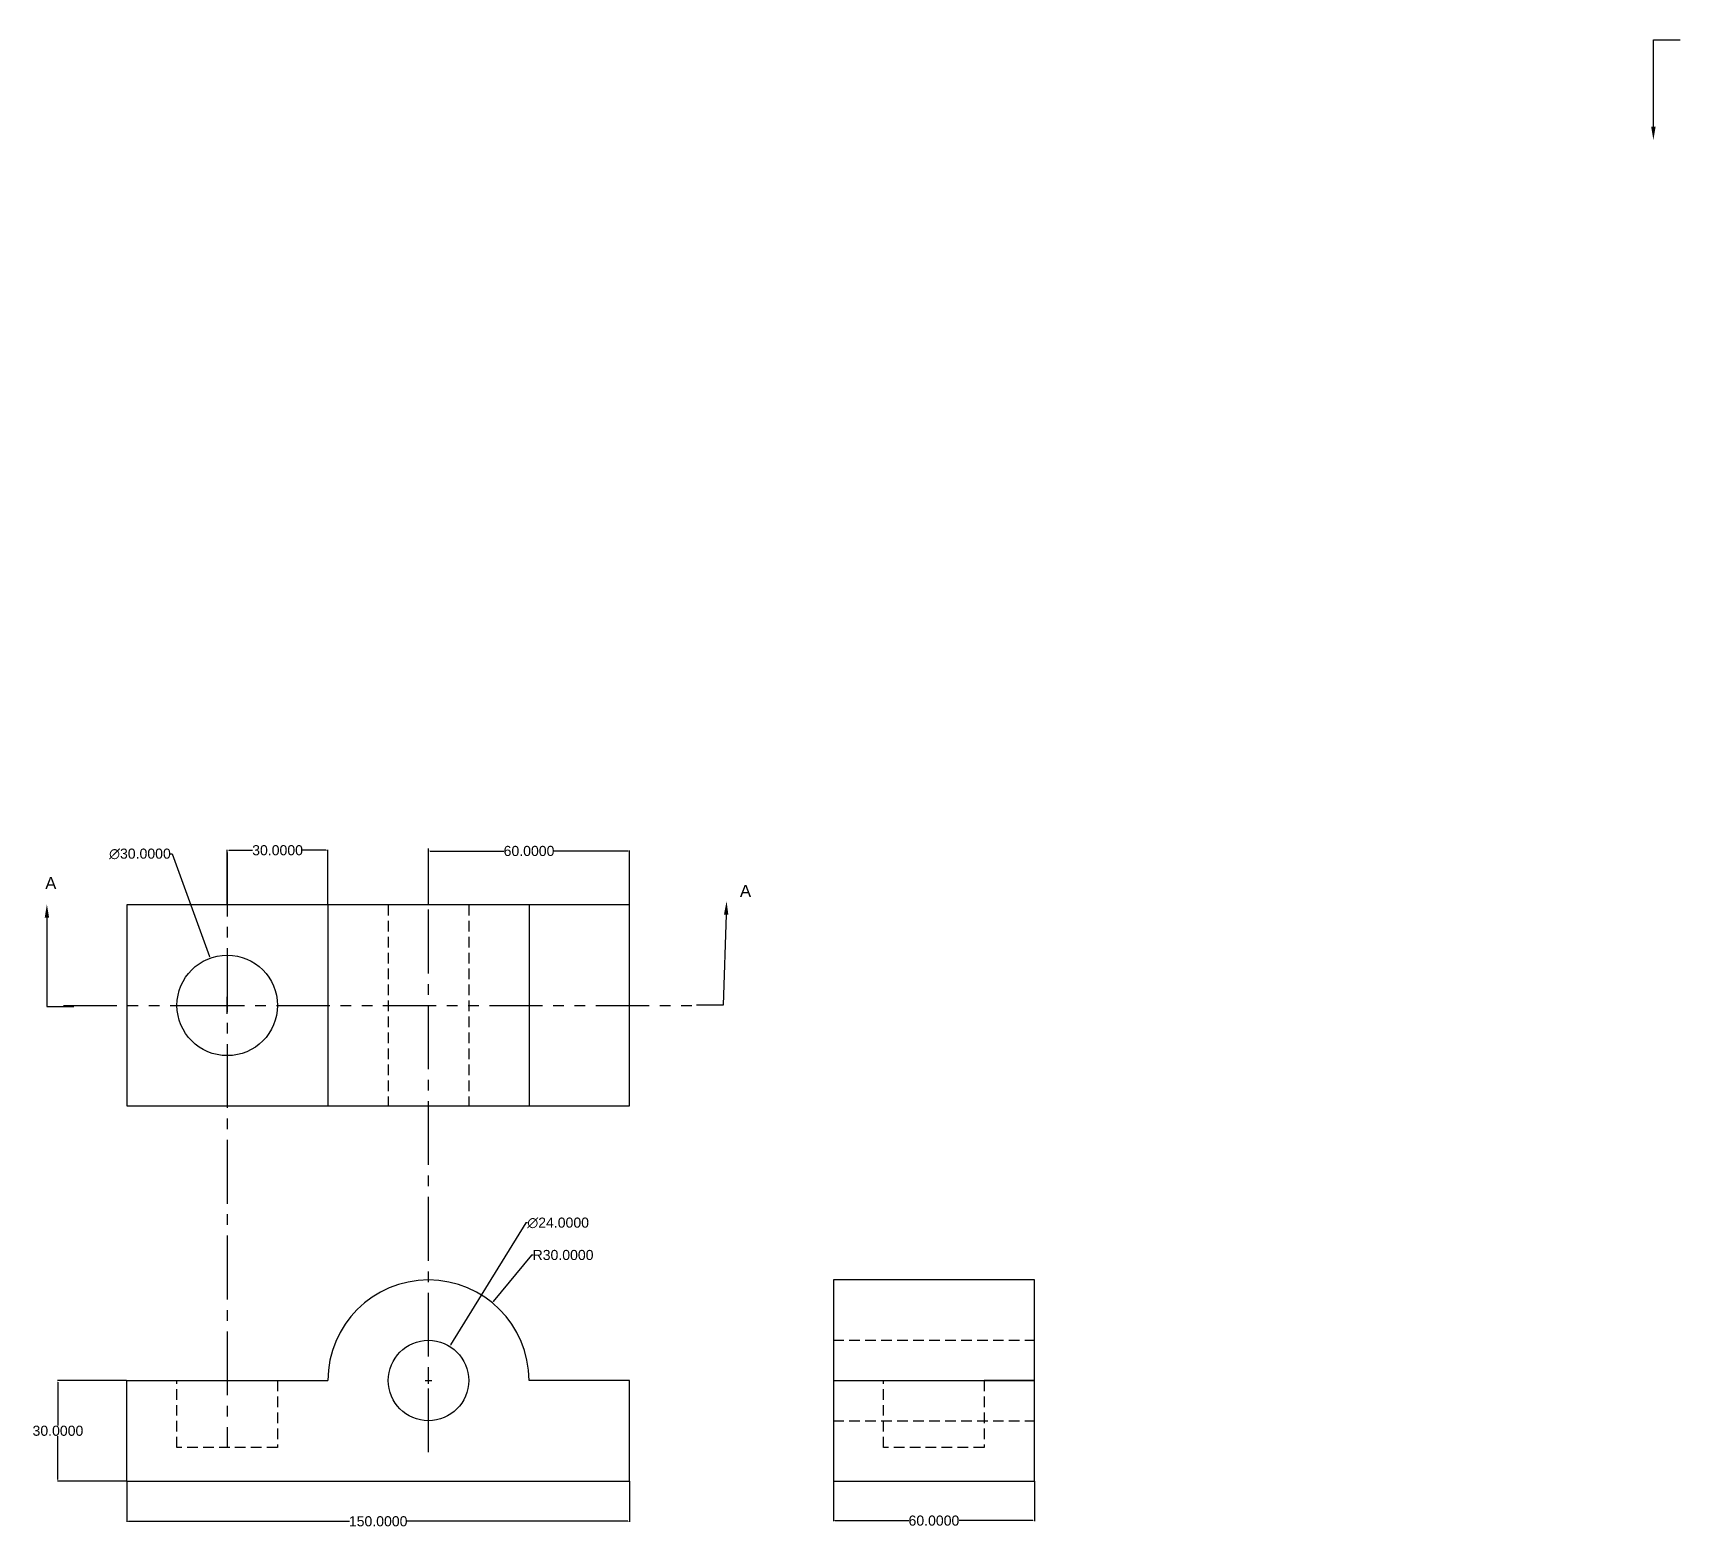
# Model space of a CAD drawing. Header units: millimetres. Extents: x -18 to 475, y -4 to 442.
import ezdxf
from ezdxf import colors
from ezdxf.entities.mleader import LeaderData, LeaderLine
from ezdxf.math import Vec2, Vec3

# ---------------------------------------------------------------- set-up
doc = ezdxf.new("R2010")
doc.units = ezdxf.units.MM
for name, pattern in [('CENTER2', [28.575, 19.05, -3.175, 3.175, -3.175]), ('HIDDEN2', [4.7625, 3.175, -1.5875]), ('PHANTOM2', [31.75, 15.875, -3.175, 3.175, -3.175, 3.175, -3.175])]:
    doc.linetypes.add(name, pattern=pattern)
for name, color, linetype in [('CENTER', 2, 'CENTER2'), ('CUT', 6, 'PHANTOM2'), ('HIDE', 1, 'HIDDEN2'), ('OBJ', 7, 'Continuous')]:
    doc.layers.add(name, color=color, linetype=linetype)
doc.styles.get("Standard").update_dxf_attribs({"font": 'arial.ttf'})
doc.dimstyles.get("Standard").update_dxf_attribs({"dimtxt": 3, "dimasz": 0.5, "dimexe": 0.18, "dimexo": 0.0625, "dimgap": 0.09, "dimtad": 0, "dimtih": 1, "dimtoh": 1, "dimdec": 4, "dimzin": 0, "dimdsep": 46, "dimtxsty": 'Standard', "dimcen": 1, "dimadec": 0, "dimazin": 0, "dimtfac": 1, "dimtdec": 4, "dimtofl": 0, "dimtmove": 0, "dimatfit": 3, "dimfxl": 1, "dimtolj": 1, "dimtzin": 0, "dimarcsym": 0})

# ---------------------------------------------------------------- blocks, each defined once
blk = doc.blocks.new('*D6')
at = {"layer": 'Defpoints', "color": 0, "transparency": 16777216}
for p in [(34.87, 166.03), (45.13, 137.83)]:
    blk.add_point(p, dxfattribs=at)
at = {"layer": 'OBJ', "color": 0, "lineweight": -2, "transparency": 16777216}
for p, q in [((23.06, 197.1), (23.56, 197.1)), ((23.56, 197.1), (34.7, 166.49)), ((40, 150.93), (40, 152.93)), ((39, 151.93), (41, 151.93))]:
    blk.add_line(p, q, dxfattribs=at)
at = {"layer": 'OBJ', "color": 0, "transparency": 16777216}
blk.add_solid([(34.78, 166.52), (34.62, 166.47), (34.87, 166.03)], dxfattribs=at)
at = {"layer": 'OBJ', "color": 0, "transparency": 16777216, "insert": (13.95, 197.1), "char_height": 3, "attachment_point": 5}
blk.add_mtext('\\A1;∅30.0000', dxfattribs=at)
blk = doc.blocks.new('*D7')
at = {"layer": 'Defpoints', "color": 0, "transparency": 16777216}
for p in [(119.04, 63.19), (100, 40)]:
    blk.add_point(p, dxfattribs=at)
at = {"layer": 'OBJ', "color": 0, "lineweight": -2, "transparency": 16777216}
for p, q in [((130.74, 77.44), (119.35, 63.57)), ((131.24, 77.44), (130.74, 77.44)), ((99, 40), (101, 40)), ((100, 39), (100, 41))]:
    blk.add_line(p, q, dxfattribs=at)
at = {"layer": 'OBJ', "color": 0, "transparency": 16777216}
blk.add_solid([(119.29, 63.63), (119.42, 63.52), (119.04, 63.19)], dxfattribs=at)
at = {"layer": 'OBJ', "color": 0, "transparency": 16777216, "insert": (140.15, 77.44), "char_height": 3, "attachment_point": 5}
blk.add_mtext('\\A1;R30.0000', dxfattribs=at)
blk = doc.blocks.new('*D8')
at = {"layer": 'Defpoints', "color": 0, "transparency": 16777216}
for p in [(106.31, 50.21), (93.69, 29.79)]:
    blk.add_point(p, dxfattribs=at)
at = {"layer": 'OBJ', "color": 0, "lineweight": -2, "transparency": 16777216}
for p, q in [((129.08, 87.02), (106.58, 50.63)), ((129.58, 87.02), (129.08, 87.02)), ((99, 40), (101, 40)), ((100, 39), (100, 41))]:
    blk.add_line(p, q, dxfattribs=at)
at = {"layer": 'OBJ', "color": 0, "transparency": 16777216}
blk.add_solid([(106.5, 50.67), (106.65, 50.59), (106.31, 50.21)], dxfattribs=at)
at = {"layer": 'OBJ', "color": 0, "transparency": 16777216, "insert": (138.69, 87.02), "char_height": 3, "attachment_point": 5}
blk.add_mtext('\\A1;∅24.0000', dxfattribs=at)
blk = doc.blocks.new('*D9')
at = {"layer": 'Defpoints', "color": 0, "transparency": 16777216}
for p in [(-10.51, 40), (10, 40), (10, 10)]:
    blk.add_point(p, dxfattribs=at)
at = {"layer": 'OBJ', "color": 0, "lineweight": -2, "transparency": 16777216}
for p, q in [((9.94, 40), (-10.69, 40)), ((-10.51, 39.5), (-10.51, 26.62)), ((-10.51, 10.5), (-10.51, 23.38)), ((9.94, 10), (-10.69, 10))]:
    blk.add_line(p, q, dxfattribs=at)
at = {"layer": 'OBJ', "color": 0, "transparency": 16777216}
for points in [[(-10.59, 39.5), (-10.43, 39.5), (-10.51, 40)], [(-10.59, 10.5), (-10.43, 10.5), (-10.51, 10)]]:
    blk.add_solid(points, dxfattribs=at)
at = {"layer": 'OBJ', "color": 0, "transparency": 16777216, "insert": (-10.51, 25), "char_height": 3, "attachment_point": 5}
blk.add_mtext('\\A1;30.0000', dxfattribs=at)
blk = doc.blocks.new('*D10')
at = {"layer": 'Defpoints', "color": 0, "transparency": 16777216}
for p in [(10, 10), (160, 10), (160, -2)]:
    blk.add_point(p, dxfattribs=at)
at = {"layer": 'OBJ', "color": 0, "lineweight": -2, "transparency": 16777216}
for p, q in [((10, 9.94), (10, -2.18)), ((160, 9.94), (160, -2.18)), ((10.5, -2), (76.5, -2)), ((159.5, -2), (93.5, -2))]:
    blk.add_line(p, q, dxfattribs=at)
at = {"layer": 'OBJ', "color": 0, "transparency": 16777216}
for points in [[(10.5, -1.92), (10.5, -2.09), (10, -2)], [(159.5, -1.92), (159.5, -2.09), (160, -2)]]:
    blk.add_solid(points, dxfattribs=at)
at = {"layer": 'OBJ', "color": 0, "transparency": 16777216, "insert": (85, -2), "char_height": 3, "attachment_point": 5}
blk.add_mtext('\\A1;150.0000', dxfattribs=at)
blk = doc.blocks.new('*D11')
at = {"layer": 'Defpoints', "color": 0, "transparency": 16777216}
for p in [(220.77, 10), (280.77, 10), (280.77, -1.8)]:
    blk.add_point(p, dxfattribs=at)
at = {"layer": 'OBJ', "color": 0, "lineweight": -2, "transparency": 16777216}
for p, q in [((220.77, 9.94), (220.77, -1.98)), ((280.77, 9.94), (280.77, -1.98)), ((221.27, -1.8), (243.28, -1.8)), ((280.27, -1.8), (258.25, -1.8))]:
    blk.add_line(p, q, dxfattribs=at)
at = {"layer": 'OBJ', "color": 0, "transparency": 16777216}
for points in [[(221.27, -1.71), (221.27, -1.88), (220.77, -1.8)], [(280.27, -1.71), (280.27, -1.88), (280.77, -1.8)]]:
    blk.add_solid(points, dxfattribs=at)
at = {"layer": 'OBJ', "color": 0, "transparency": 16777216, "insert": (250.77, -1.8), "char_height": 3, "attachment_point": 5}
blk.add_mtext('\\A1;60.0000', dxfattribs=at)
blk = doc.blocks.new('*D12')
at = {"layer": 'Defpoints', "color": 0, "transparency": 16777216}
for p in [(40, 198.2), (40, 181.93), (70, 181.93)]:
    blk.add_point(p, dxfattribs=at)
at = {"layer": 'OBJ', "color": 0, "lineweight": -2, "transparency": 16777216}
for p, q in [((40, 181.99), (40, 198.38)), ((40.5, 198.2), (47.52, 198.2)), ((69.5, 198.2), (62.48, 198.2)), ((70, 181.99), (70, 198.38))]:
    blk.add_line(p, q, dxfattribs=at)
at = {"layer": 'OBJ', "color": 0, "transparency": 16777216}
for points in [[(40.5, 198.28), (40.5, 198.11), (40, 198.2)], [(69.5, 198.28), (69.5, 198.11), (70, 198.2)]]:
    blk.add_solid(points, dxfattribs=at)
at = {"layer": 'OBJ', "color": 0, "transparency": 16777216, "insert": (55, 198.2), "char_height": 3, "attachment_point": 5}
blk.add_mtext('\\A1;30.0000', dxfattribs=at)
blk = doc.blocks.new('*D13')
at = {"layer": 'Defpoints', "color": 0, "transparency": 16777216}
for p in [(100, 197.98), (100, 181.93), (160, 181.93)]:
    blk.add_point(p, dxfattribs=at)
at = {"layer": 'OBJ', "color": 0, "lineweight": -2, "transparency": 16777216}
for p, q in [((100, 181.99), (100, 198.16)), ((100.5, 197.98), (122.51, 197.98)), ((159.5, 197.98), (137.49, 197.98)), ((160, 181.99), (160, 198.16))]:
    blk.add_line(p, q, dxfattribs=at)
at = {"layer": 'OBJ', "color": 0, "transparency": 16777216}
for points in [[(100.5, 198.07), (100.5, 197.9), (100, 197.98)], [(159.5, 198.07), (159.5, 197.9), (160, 197.98)]]:
    blk.add_solid(points, dxfattribs=at)
at = {"layer": 'OBJ', "color": 0, "transparency": 16777216, "insert": (130, 197.98), "char_height": 3, "attachment_point": 5}
blk.add_mtext('\\A1;60.0000', dxfattribs=at)

msp = doc.modelspace()

# ---------------------------------------------------------------- linework, layer by layer
at = {"layer": 'CENTER'}
for p, q in [((40, 197.54097), (40, 20)), ((100, 18.59033), (100, 198.70373))]:
    msp.add_line(p, q, dxfattribs=at)
at = {"layer": 'CUT'}
msp.add_line((-8.80965, 151.92943), (181.48567, 151.92943), dxfattribs=at)
at = {"layer": 'HIDE'}
for p, q in [((88, 181.92943), (88, 121.92943)), ((112, 181.92943), (112, 121.92943)), ((220.76607, 52), (280.76607, 52)), ((25, 20), (25, 40)), ((55, 40), (55, 20)), ((235.76607, 20), (235.76607, 40)), ((265.76607, 40), (265.76607, 20)), ((220.76607, 28), (280.76607, 28)), ((55, 20), (25, 20)), ((265.76607, 20), (235.76607, 20))]:
    msp.add_line(p, q, dxfattribs=at)
at = {"layer": 'OBJ'}
for p, q in [((160, 181.92943), (10, 181.92943)), ((10, 181.92943), (10, 121.92943)), ((70, 181.92943), (70, 121.92943)), ((130, 181.92943), (130, 121.92943)), ((160, 121.92943), (160, 181.92943)), ((40, 149.42943), (40, 154.42943)), ((37.5, 151.92943), (42.5, 151.92943)), ((10, 121.92943), (160, 121.92943)), ((220.76607, 70), (220.76607, 10)), ((280.76607, 70), (220.76607, 70)), ((280.76607, 10), (280.76607, 70)), ((10, 10), (10, 40)), ((10, 40), (70, 40)), ((160, 40), (130, 40)), ((160, 10), (160, 40)), ((220.76607, 40), (280.76607, 40)), ((280.76607, 40), (265.76607, 40)), ((10, 10), (160, 10)), ((220.76607, 10), (280.76607, 10))]:
    msp.add_line(p, q, dxfattribs=at)
for centre, radius in [((40, 151.92943), 15), ((100, 40), 12)]:
    msp.add_circle(centre, radius, dxfattribs=at)
msp.add_arc((100, 40), 30, 0, 180, dxfattribs=at)

# ---------------------------------------------------------------- texts
for p in [(-14.30462, 186.59831), (192.89989, 184.27868)]:
    msp.add_text('A', height=3.58541, dxfattribs=at).set_placement(p)

# ---------------------------------------------------------------- dimensions: what is measured, and where the dimension line sits
for p1, p2, picture, middle in [((45.12953, 137.83376), (34.87047, 166.0251), '*D6', (13.9514, 197.10334)), ((93.68772, 29.79436), (106.31228, 50.20564), '*D8', (138.6931, 87.02221))]:
    dim = msp.add_diameter_dim_2p(p1=p1, p2=p2, dimstyle='Standard', dxfattribs=at)
    dim.commit()
    dim.dimension.update_dxf_attribs({"geometry": picture, "text_midpoint": middle, "dimtype": 163})
for base, p1, p2, picture, middle in [((40, 198.19545), (70, 181.92943), (40, 181.92943), '*D12', (55, 198.19545)), ((100, 197.98449), (160, 181.92943), (100, 181.92943), '*D13', (130, 197.98449)), ((160, -2.00371), (10, 10), (160, 10), '*D10', (85, -2.00371)), ((280.76607, -1.79569), (220.76607, 10), (280.76607, 10), '*D11', (250.76607, -1.79569))]:
    dim = msp.add_linear_dim(base=base, p1=p1, p2=p2, dimstyle='Standard', dxfattribs=at)
    dim.commit()
    dim.dimension.update_dxf_attribs({"geometry": picture, "text_midpoint": middle})
dim = msp.add_radius_dim(center=(100, 40), mpoint=(119.03731, 63.18579), dimstyle='Standard', dxfattribs=at)
dim.commit()
dim.dimension.update_dxf_attribs({"geometry": '*D7', "text_midpoint": (140.15049, 77.43561), "dimtype": 164})
dim = msp.add_linear_dim(base=(-10.51086, 40), p1=(10, 10), p2=(10, 40), angle=90, dimstyle='Standard', dxfattribs=at)
dim.commit()
dim.dimension.update_dxf_attribs({"geometry": '*D9', "text_midpoint": (-10.51086, 25)})

# ---------------------------------------------------------------- leaders
at = {"layer": 'CUT'}
ml = msp.add_multileader_mtext('Standard', dxfattribs=at)
ml.set_content('', color=256)
ml.set_leader_properties()
ml.build(insert=Vec2(0, 0))
ctx = ml.context
ctx.base_point, ctx.plane_origin = Vec3(473.36359, 440.00358), Vec3(465.36359, 410.0555)
notes = []
notes.append((ctx, [(0, (1, 1, 0), (465.36359, 440.00358), (1, 0), 8, [(0, [(465.36359, 410.0555)], 0, [])])]))
ctx.mtext.insert, ctx.mtext.flow_direction = Vec3(475.36359, 442.00358), 5
ml = msp.add_multileader_mtext('Standard', dxfattribs=at)
ml.set_content('', color=256)
ml.set_leader_properties()
ml.build(insert=Vec2(0, 0))
ctx = ml.context
ctx.base_point, ctx.plane_origin = Vec3(175.92599, 151.95308), Vec3(188.92695, 173.47829)
ctx.text_align_type = 2
notes.append((ctx, [(1, (1, 1, 0), (187.92599, 151.95308), (-1, 0), 8, [(0, [(188.92695, 182.98837)], 0, [])])]))
ctx.mtext.insert, ctx.mtext.alignment, ctx.mtext.flow_direction = Vec3(177.92599, 153.95308), 3, 5
ml = msp.add_multileader_mtext('Standard', dxfattribs=at)
ml.set_content('', color=256)
ml.set_leader_properties()
ml.build(insert=Vec2(0, 0))
ctx = ml.context
ctx.base_point, ctx.plane_origin = Vec3(-5.80414, 151.62142), Vec3(-13.80414, 182.06895)
notes.append((ctx, [(0, (1, 1, 0), (-13.80414, 151.62142), (1, 0), 8, [(0, [(-13.80414, 182.06895)], 0, [])])]))
ctx.mtext.insert, ctx.mtext.flow_direction = Vec3(-3.80414, 153.62142), 5
for ctx, leaders in notes:
    for number, flags, end, landing, length, lines in leaders:
        leader = LeaderData()
        leader.index, (leader.has_last_leader_line, leader.has_dogleg_vector, leader.attachment_direction) = number, flags
        leader.last_leader_point, leader.dogleg_vector, leader.dogleg_length = Vec3(end), Vec3(landing), length
        for number, points, colour, breaks in lines:
            line = LeaderLine()
            line.index, line.vertices, line.color, line.breaks = number, Vec3.list(points), colors.encode_raw_color(colour), breaks
            leader.lines.append(line)
        ctx.leaders.append(leader)

doc.saveas('drawing.dxf')
